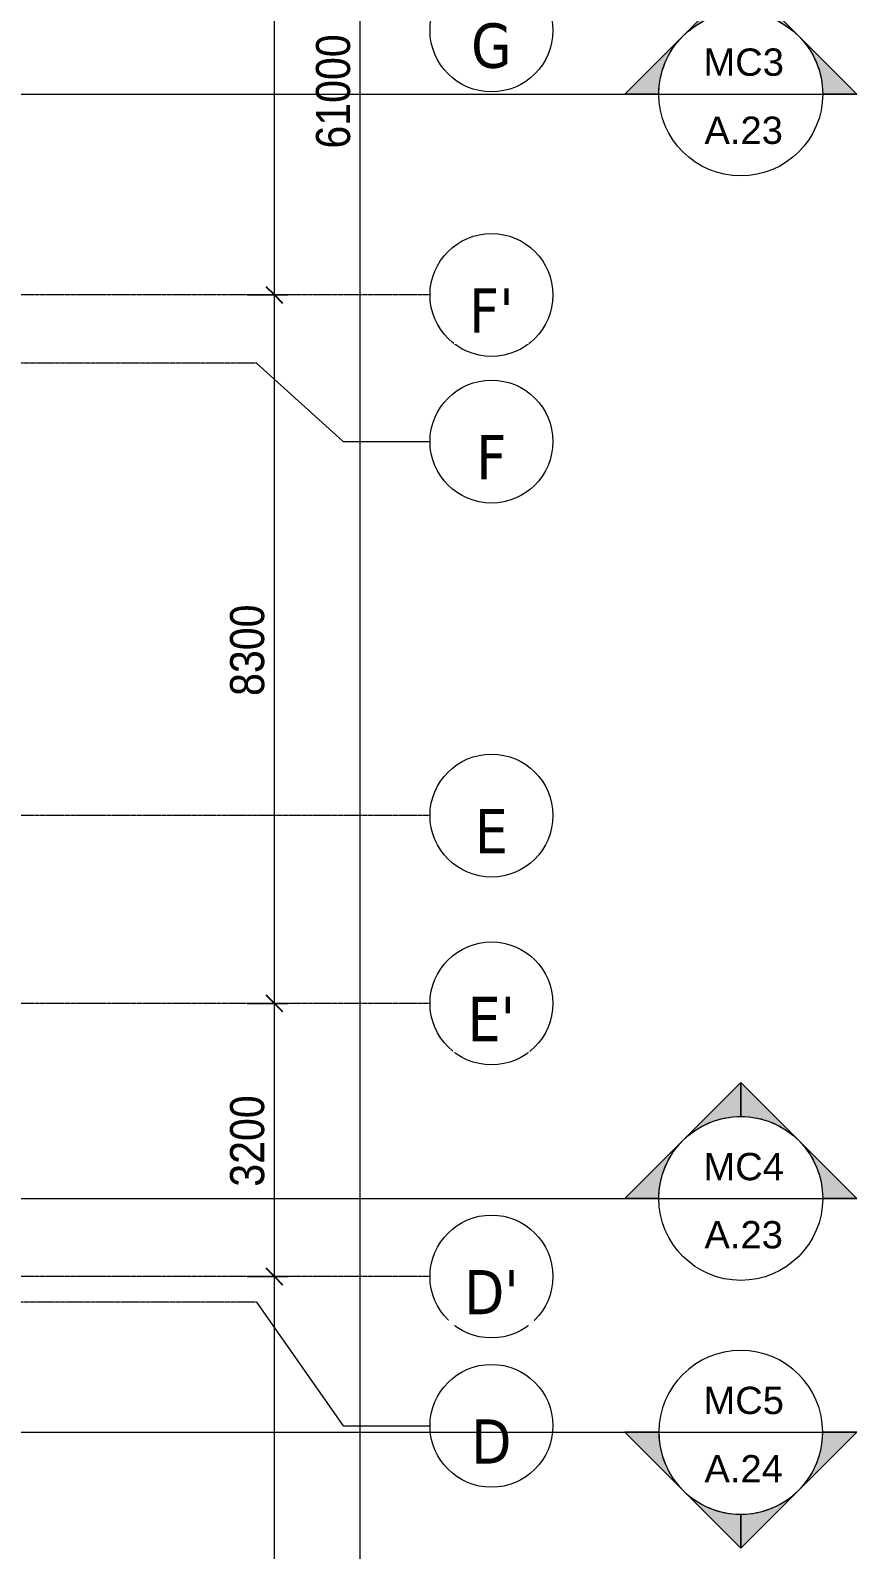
# Model space of a CAD drawing. Header units: millimetres. Extents: x 1591 to 240306, y -15958 to 82755.
# Drawn here: x 138562 to 148246, y 30637 to 48437 of the extents above; entities that cross this region are included whole.
import ezdxf

# ---------------------------------------------------------------- set-up
doc = ezdxf.new("R2010")
doc.units = ezdxf.units.MM
doc.linetypes.add('Dash Dot 3_16_', pattern=[7.9375, 4.7625, -1.5875, 0, -1.5875])
doc.linetypes.add('Grid Line', pattern=[22.225, 12.7, -3.175, 3.175, -3.175])
for name, color, linetype, lineweight in [('A-ANNO-DIMS', 211, 'Continuous', 9), ('A-ANNO-DIMS-160', 211, 'Continuous', 9), ('G-ANNO-SYMB', 111, 'Continuous', 9), ('G-ANNO-SYMB-1', 111, 'Dash Dot 3_16_', 18), ('S-GRID', 1, 'Continuous', 9), ('S-GRID-1', 1, 'Grid Line', 9), ('S-GRID-IDEN', 1, 'Continuous', 9)]:
    doc.layers.add(name, color=color, linetype=linetype, lineweight=lineweight)
doc.styles.add('Arial_5', font='arial_0.ttf', dxfattribs={"height": 320})
doc.styles.add('Tahoma_B', font='tahomabd_0.ttf', dxfattribs={"height": 520})
doc.styles.add('UTM Avo', font='UTM Avo.ttf', dxfattribs={"width": 0.9, "height": 400})
doc.dimstyles.new('1_Dim_chi_tiet_2_5', dxfattribs={"dimscale": 304.8, "dimtxt": 399.720379, "dimasz": 0.629921, "dimexe": 0.524934, "dimexo": 0.0625, "dimgap": 0.052493, "dimtad": 1, "dimdec": 0, "dimrnd": 5, "dimzin": 0, "dimdsep": 46, "dimtxsty": 'UTM Avo', "dimblk1": 'OBLIQUE', "dimblk2": 'OBLIQUE', "dimsah": 1, "dimcen": 0.09, "dimdle": 0.524934, "dimazin": 0, "dimtfac": 1, "dimtdec": 4, "dimtix": 1, "dimtmove": 0, "dimatfit": 3, "dimfxl": 1.049869, "dimfxlon": 1, "dimtvp": 1, "dimtolj": 1, "dimtzin": 0, "dimarcsym": 2})

# ---------------------------------------------------------------- blocks, each defined once
blk = doc.blocks.new('Grid - M_Grid Head - Circle-353313-TKCS_MB TẦNG 3-4')
at = {"layer": 'S-GRID-IDEN'}
blk.add_circle((0, 0), 4.5, dxfattribs=at)
blk = doc.blocks.new('Section - M_Section Head - Filled-352373-TKCS_MB TẦNG 3-4')
at = {"layer": 'G-ANNO-SYMB'}
h = blk.add_hatch(color=256, dxfattribs=at)
edge = h.paths.add_edge_path()
edge.add_line((-6, 8.49), (-6, 6))
edge.add_arc((-6, 0), 6, 90, 135)
edge.add_line((-10.24, 4.24), (-6, 8.49))
h = blk.add_hatch(color=256, dxfattribs=at)
edge = h.paths.add_edge_path()
edge.add_line((-6, 8.49), (-1.76, 4.24))
edge.add_arc((-6, 0), 6, 45, 90)
edge.add_line((-6, 6), (-6, 8.49))
h = blk.add_hatch(color=256, dxfattribs=at)
edge = h.paths.add_edge_path()
edge.add_line((-14.49, 0), (-10.24, 4.24))
edge.add_arc((-6, 0), 6, 135, 180)
edge.add_line((-12, 0), (-14.49, 0))
h = blk.add_hatch(color=256, dxfattribs=at)
edge = h.paths.add_edge_path()
edge.add_line((2.49, 0), (0, 0))
edge.add_arc((-6, 0), 6, 360, 405)
edge.add_line((-1.76, 4.24), (2.49, 0))
for p, q in [((-6, 8.49), (-14.49, 0)), ((-6, 8.49), (-10.24, 4.24)), ((-6, 8.49), (2.49, 0)), ((-6, 6), (-6, 8.49)), ((-6, 8.49), (-6, 6)), ((-1.76, 4.24), (-6, 8.49)), ((-10.24, 4.24), (-14.49, 0)), ((2.49, 0), (-1.76, 4.24)), ((-14.49, 0), (-12, 0)), ((0, 0), (2.49, 0)), ((-12, 0), (-14.49, 0)), ((0, 0), (2.49, 0))]:
    blk.add_line(p, q, dxfattribs=at)
for start, end in [(360, 180), (90, 135), (45, 90), (135, 180), (360, 45), (180, 360)]:
    blk.add_arc((-6, 0), 6, start, end, dxfattribs=at)
blk = doc.blocks.new('DIMBLOCK39-TKCS_MB TẦNG 3-4')
at = {"layer": 'A-ANNO-DIMS-160', "lineweight": 25}
for p, q in [((142428, 78237), (142332, 78333)), ((142428, 78237), (142524, 78141)), ((142428, 17237), (142332, 17333)), ((142428, 17237), (142524, 17141))]:
    blk.add_line(p, q, dxfattribs=at)
at = {"layer": 'A-ANNO-DIMS-160'}
for p, q in [((142428, 17077), (142428, 78397)), ((142108, 78237), (142588, 78237)), ((142428, 78237), (142108, 78237)), ((142108, 17237), (142588, 17237)), ((142428, 17237), (142108, 17237))]:
    blk.add_line(p, q, dxfattribs=at)
at = {"layer": 'A-ANNO-DIMS-160', "color": 0, "insert": (141909, 47052), "char_height": 400, "width": 1643.29, "attachment_point": 1, "rotation": 90, "line_spacing_factor": 1.110334, "style": 'UTM Avo'}
blk.add_mtext('61000', dxfattribs=at)
blk = doc.blocks.new('_Oblique')
at = {"color": 0, "linetype": 'ByBlock', "lineweight": -2}
blk.add_line((-0.5, -0.5), (0.5, 0.5), dxfattribs=at)
blk = doc.blocks.new('DIMBLOCK41-TKCS_MB TẦNG 3-4')
at = {"layer": 'A-ANNO-DIMS-160'}
for p, q in [((141102, 33837), (141582, 33837)), ((141422, 33837), (141102, 33837)), ((141422, 25537), (141422, 33837)), ((141102, 25537), (141582, 25537)), ((141422, 25537), (141102, 25537))]:
    blk.add_line(p, q, dxfattribs=at)
at = {"layer": 'A-ANNO-DIMS-160', "lineweight": 25}
for p, q in [((141422, 33837), (141326, 33933)), ((141422, 33837), (141518, 33741)), ((141422, 25537), (141326, 25633)), ((141422, 25537), (141518, 25441))]:
    blk.add_line(p, q, dxfattribs=at)
at = {"layer": 'A-ANNO-DIMS-160', "color": 0, "insert": (140902, 29139), "char_height": 400, "width": 1314.64, "attachment_point": 1, "rotation": 90, "line_spacing_factor": 1.110334, "style": 'UTM Avo'}
blk.add_mtext('8300', dxfattribs=at)
blk = doc.blocks.new('DIMBLOCK42-TKCS_MB TẦNG 3-4')
at = {"layer": 'A-ANNO-DIMS-160'}
for p, q in [((141102, 37037), (141582, 37037)), ((141422, 37037), (141102, 37037)), ((141422, 33837), (141422, 37037)), ((141102, 33837), (141582, 33837)), ((141422, 33837), (141102, 33837))]:
    blk.add_line(p, q, dxfattribs=at)
at = {"layer": 'A-ANNO-DIMS-160', "lineweight": 25}
for p, q in [((141422, 37037), (141326, 37133)), ((141422, 37037), (141518, 36941)), ((141422, 33837), (141326, 33933)), ((141422, 33837), (141518, 33741))]:
    blk.add_line(p, q, dxfattribs=at)
at = {"layer": 'A-ANNO-DIMS-160', "color": 0, "insert": (140902, 34889), "char_height": 400, "width": 1314.64, "attachment_point": 1, "rotation": 90, "line_spacing_factor": 1.110334, "style": 'UTM Avo'}
blk.add_mtext('3200', dxfattribs=at)
blk = doc.blocks.new('DIMBLOCK43-TKCS_MB TẦNG 3-4')
at = {"layer": 'A-ANNO-DIMS-160', "lineweight": 25}
for p, q in [((141422, 45337), (141326, 45433)), ((141422, 45337), (141518, 45241)), ((141422, 37037), (141326, 37133)), ((141422, 37037), (141518, 36941))]:
    blk.add_line(p, q, dxfattribs=at)
at = {"layer": 'A-ANNO-DIMS-160'}
for p, q in [((141102, 45337), (141582, 45337)), ((141422, 45337), (141102, 45337)), ((141422, 37037), (141422, 45337)), ((141102, 37037), (141582, 37037)), ((141422, 37037), (141102, 37037))]:
    blk.add_line(p, q, dxfattribs=at)
at = {"layer": 'A-ANNO-DIMS-160', "color": 0, "insert": (140902, 40639), "char_height": 400, "width": 1314.64, "attachment_point": 1, "rotation": 90, "line_spacing_factor": 1.110334, "style": 'UTM Avo'}
blk.add_mtext('8300', dxfattribs=at)
blk = doc.blocks.new('DIMBLOCK44-TKCS_MB TẦNG 3-4')
at = {"layer": 'A-ANNO-DIMS-160', "lineweight": 25}
for p, q in [((141422, 53537), (141326, 53633)), ((141422, 53537), (141518, 53441)), ((141422, 45337), (141326, 45433)), ((141422, 45337), (141518, 45241))]:
    blk.add_line(p, q, dxfattribs=at)
at = {"layer": 'A-ANNO-DIMS-160'}
for p, q in [((141102, 53537), (141582, 53537)), ((141422, 53537), (141102, 53537)), ((141422, 45337), (141422, 53537)), ((141102, 45337), (141582, 45337)), ((141422, 45337), (141102, 45337))]:
    blk.add_line(p, q, dxfattribs=at)
at = {"layer": 'A-ANNO-DIMS-160', "color": 0, "insert": (140902, 48889), "char_height": 400, "width": 1314.64, "attachment_point": 1, "rotation": 90, "line_spacing_factor": 1.110334, "style": 'UTM Avo'}
blk.add_mtext('8200', dxfattribs=at)

msp = doc.modelspace()

# ---------------------------------------------------------------- linework, layer by layer
at = {"layer": 'G-ANNO-SYMB'}
for p, q in [((145928.2, 47691.5), (147848.2, 47691.5)), ((145928.2, 34751.5), (147848.2, 34751.5)), ((145928.2, 32011.5), (147848.2, 32011.5))]:
    msp.add_line(p, q, dxfattribs=at)
at = {"layer": 'G-ANNO-SYMB-1'}
for p, q in [((39749.2, 47691.5), (145928.2, 47691.5)), ((39749.2, 34751.5), (145928.2, 34751.5))]:
    msp.add_line(p, q, dxfattribs=at)
at = {"layer": 'S-GRID'}
for p, q in [((141213.7, 44536.9), (142229.7, 43618.9)), ((142229.7, 43618.9), (143245.7, 43618.9)), ((141213.7, 33536.9), (142229.7, 32087.1)), ((142229.7, 32087.1), (143245.7, 32087.1))]:
    msp.add_line(p, q, dxfattribs=at)
at = {"layer": 'S-GRID-1'}
for p, q in [((139245.7, 45336.9), (45492.6, 45336.9)), ((143245.7, 45336.9), (139245.7, 45336.9)), ((141213.7, 44536.9), (137213.7, 44536.9)), ((139245.7, 39236.9), (45492.6, 39236.9)), ((143245.7, 39236.9), (139245.7, 39236.9)), ((139245.7, 37036.9), (45492.6, 37036.9)), ((143245.7, 37036.9), (139245.7, 37036.9)), ((139245.7, 33836.9), (45492.6, 33836.9)), ((143245.7, 33836.9), (139245.7, 33836.9)), ((141213.7, 33536.9), (137213.7, 33536.9))]:
    msp.add_line(p, q, dxfattribs=at)

# ---------------------------------------------------------------- block references
at = {"layer": 'G-ANNO-SYMB', "extrusion": (0, 0, -1), "xscale": 159.9999999999999, "yscale": 159.9999999999999, "zscale": 159.9999999999999}
for p in [(-145928.2, 47691.5), (-145928.2, 34751.5)]:
    msp.add_blockref('Section - M_Section Head - Filled-352373-TKCS_MB TẦNG 3-4', p, dxfattribs=at)
at = {"layer": 'G-ANNO-SYMB', "xscale": 159.9999999999999, "yscale": 159.9999999999999, "zscale": 159.9999999999999, "rotation": 180}
msp.add_blockref('Section - M_Section Head - Filled-352373-TKCS_MB TẦNG 3-4', (145928.2, 32011.5), dxfattribs=at)
at = {"layer": 'S-GRID-IDEN', "xscale": 159.9999999999999, "yscale": 159.9999999999999, "zscale": 159.9999999999999, "rotation": 89.99999999999982}
for p in [(143965.7, 48436.9), (143965.7, 45336.9), (143965.7, 43618.9), (143965.7, 39236.9), (143965.7, 37036.9), (143965.7, 33836.9), (143965.7, 32087.1)]:
    msp.add_blockref('Grid - M_Grid Head - Circle-353313-TKCS_MB TẦNG 3-4', p, dxfattribs=at)

# ---------------------------------------------------------------- texts
at = {"layer": 'G-ANNO-SYMB', "char_height": 320, "attachment_point": 5, "line_spacing_factor": 0.936439, "style": 'Arial_5'}
for s, insert, width in [('\\pt2032,4064,6096,8128,10160,12192,14224,16256,18288,20320,22352,24384,26416,28448,30480,32512,34544,36576,38608,40640,42672,44704,46736,48768,50800,52832,54864,56896,58928,60960,62992,65024;MC3', (146922.2, 48062.7), 963.2), ('\\pt2032,4064,6096,8128,10160,12192,14224,16256,18288,20320,22352,24384,26416,28448,30480,32512,34544,36576,38608,40640,42672,44704,46736,48768,50800,52832,54864,56896,58928,60960,62992,65024;A.23', (146922.2, 47264.4), 952), ('\\pt2032,4064,6096,8128,10160,12192,14224,16256,18288,20320,22352,24384,26416,28448,30480,32512,34544,36576,38608,40640,42672,44704,46736,48768,50800,52832,54864,56896,58928,60960,62992,65024;MC4', (146922.2, 35122.7), 963.2), ('\\pt2032,4064,6096,8128,10160,12192,14224,16256,18288,20320,22352,24384,26416,28448,30480,32512,34544,36576,38608,40640,42672,44704,46736,48768,50800,52832,54864,56896,58928,60960,62992,65024;A.23', (146922.2, 34324.4), 952), ('\\pt2032,4064,6096,8128,10160,12192,14224,16256,18288,20320,22352,24384,26416,28448,30480,32512,34544,36576,38608,40640,42672,44704,46736,48768,50800,52832,54864,56896,58928,60960,62992,65024;MC5', (146922.2, 32382.7), 963.2), ('\\pt2032,4064,6096,8128,10160,12192,14224,16256,18288,20320,22352,24384,26416,28448,30480,32512,34544,36576,38608,40640,42672,44704,46736,48768,50800,52832,54864,56896,58928,60960,62992,65024;A.24', (146922.2, 31584.4), 952)]:
    msp.add_mtext(s, dxfattribs=dict(at, insert=insert, width=width))

# ---------------------------------------------------------------- dimensions: what is measured, and where the dimension line sits
at = {"layer": 'A-ANNO-DIMS'}
for base, p1, p2, override, picture, middle in [((142428.4, 78236.9), (142108.4, 17236.9), (142108.4, 78236.9), {"dimpost": '<>', "dimfxl": 61000}, 'DIMBLOCK39-TKCS_MB TẦNG 3-4', (142205.4, 47736.9)), ((141421.9, 53536.9), (141101.9, 45336.9), (141101.9, 53536.9), {"dimpost": '<>', "dimfxl": 8200}, 'DIMBLOCK44-TKCS_MB TẦNG 3-4', (141198.9, 49436.9)), ((141421.9, 45336.9), (141101.9, 37036.9), (141101.9, 45336.9), {"dimpost": '<>', "dimfxl": 8300}, 'DIMBLOCK43-TKCS_MB TẦNG 3-4', (141198.9, 41186.9)), ((141421.9, 37036.9), (141101.9, 33836.9), (141101.9, 37036.9), {"dimpost": '<>', "dimfxl": 3200}, 'DIMBLOCK42-TKCS_MB TẦNG 3-4', (141198.9, 35436.9)), ((141421.9, 33836.9), (141101.9, 25536.9), (141101.9, 33836.9), {"dimpost": '<>', "dimfxl": 8300}, 'DIMBLOCK41-TKCS_MB TẦNG 3-4', (141198.9, 29686.9))]:
    dim = msp.add_linear_dim(base=base, p1=p1, p2=p2, angle=90, dimstyle='1_Dim_chi_tiet_2_5', override=override, dxfattribs=at)
    dim.commit()
    dim.dimension.update_dxf_attribs({"geometry": picture, "text_midpoint": middle})

# ---------------------------------------------------------------- next in the draw order: texts
at = {"layer": 'S-GRID-IDEN', "char_height": 520, "attachment_point": 5, "line_spacing_factor": 0.996129, "style": 'Tahoma_B', "bg_fill": 3, "box_fill_scale": 1.25, "bg_fill_color": 256, "bg_fill_true_color": 13158600, "bg_fill_transparency": 0}
for s, insert, width in [('\\pt2031.9988,4063.9976,6096.0016,8128.0004,10159.9992,12191.998,14224.002,16256.0008,18287.9996,20319.9984,22352.0024,24384.0012,26416,28447.9988,30479.9976,32512.0016,34544.0004,36575.9992,38607.998,40640.002,42672.0008,44703.9996,46735.9984,48768.0024,50800.0012,52832,54863.9988,56895.9976,58928.0016,60960.0004,62991.9992,65023.998;G', (143965.1, 48253.6), 539.2), ("\\pt2031.9988,4063.9976,6096.0016,8128.0004,10159.9992,12191.998,14224.002,16256.0008,18287.9996,20319.9984,22352.0024,24384.0012,26416,28447.9988,30479.9976,32512.0016,34544.0004,36575.9992,38607.998,40640.002,42672.0008,44703.9996,46735.9984,48768.0024,50800.0012,52832,54863.9988,56895.9976,58928.0016,60960.0004,62991.9992,65023.998;F'", (143964.3, 45153.6), 614.4), ('\\pt2031.9988,4063.9976,6096.0016,8128.0004,10159.9992,12191.998,14224.002,16256.0008,18287.9996,20319.9984,22352.0024,24384.0012,26416,28447.9988,30479.9976,32512.0016,34544.0004,36575.9992,38607.998,40640.002,42672.0008,44703.9996,46735.9984,48768.0024,50800.0012,52832,54863.9988,56895.9976,58928.0016,60960.0004,62991.9992,65023.998;F', (143964.3, 43435.6), 424), ('\\pt2031.9988,4063.9976,6096.0016,8128.0004,10159.9992,12191.998,14224.002,16256.0008,18287.9996,20319.9984,22352.0024,24384.0012,26416,28447.9988,30479.9976,32512.0016,34544.0004,36575.9992,38607.998,40640.002,42672.0008,44703.9996,46735.9984,48768.0024,50800.0012,52832,54863.9988,56895.9976,58928.0016,60960.0004,62991.9992,65023.998;E', (143964.3, 39053.6), 444.8), ("\\pt2031.9988,4063.9976,6096.0016,8128.0004,10159.9992,12191.998,14224.002,16256.0008,18287.9996,20319.9984,22352.0024,24384.0012,26416,28447.9988,30479.9976,32512.0016,34544.0004,36575.9992,38607.998,40640.002,42672.0008,44703.9996,46735.9984,48768.0024,50800.0012,52832,54863.9988,56895.9976,58928.0016,60960.0004,62991.9992,65023.998;E'", (143964.3, 36853.6), 635.2), ("\\pt2031.9988,4063.9976,6096.0016,8128.0004,10159.9992,12191.998,14224.002,16256.0008,18287.9996,20319.9984,22352.0024,24384.0012,26416,28447.9988,30479.9976,32512.0016,34544.0004,36575.9992,38607.998,40640.002,42672.0008,44703.9996,46735.9984,48768.0024,50800.0012,52832,54863.9988,56895.9976,58928.0016,60960.0004,62991.9992,65023.998;D'", (143965.1, 33653.6), 740.8), ('\\pt2031.9988,4063.9976,6096.0016,8128.0004,10159.9992,12191.998,14224.002,16256.0008,18287.9996,20319.9984,22352.0024,24384.0012,26416,28447.9988,30479.9976,32512.0016,34544.0004,36575.9992,38607.998,40640.002,42672.0008,44703.9996,46735.9984,48768.0024,50800.0012,52832,54863.9988,56895.9976,58928.0016,60960.0004,62991.9992,65023.998;D', (143964.3, 31903.8), 550.4)]:
    msp.add_mtext(s, dxfattribs=dict(at, insert=insert, width=width))

# ---------------------------------------------------------------- next in the draw order: linework, layer by layer
at = {"layer": 'G-ANNO-SYMB-1'}
msp.add_line((39749.2, 32011.5), (145928.2, 32011.5), dxfattribs=at)

doc.saveas('drawing.dxf')
